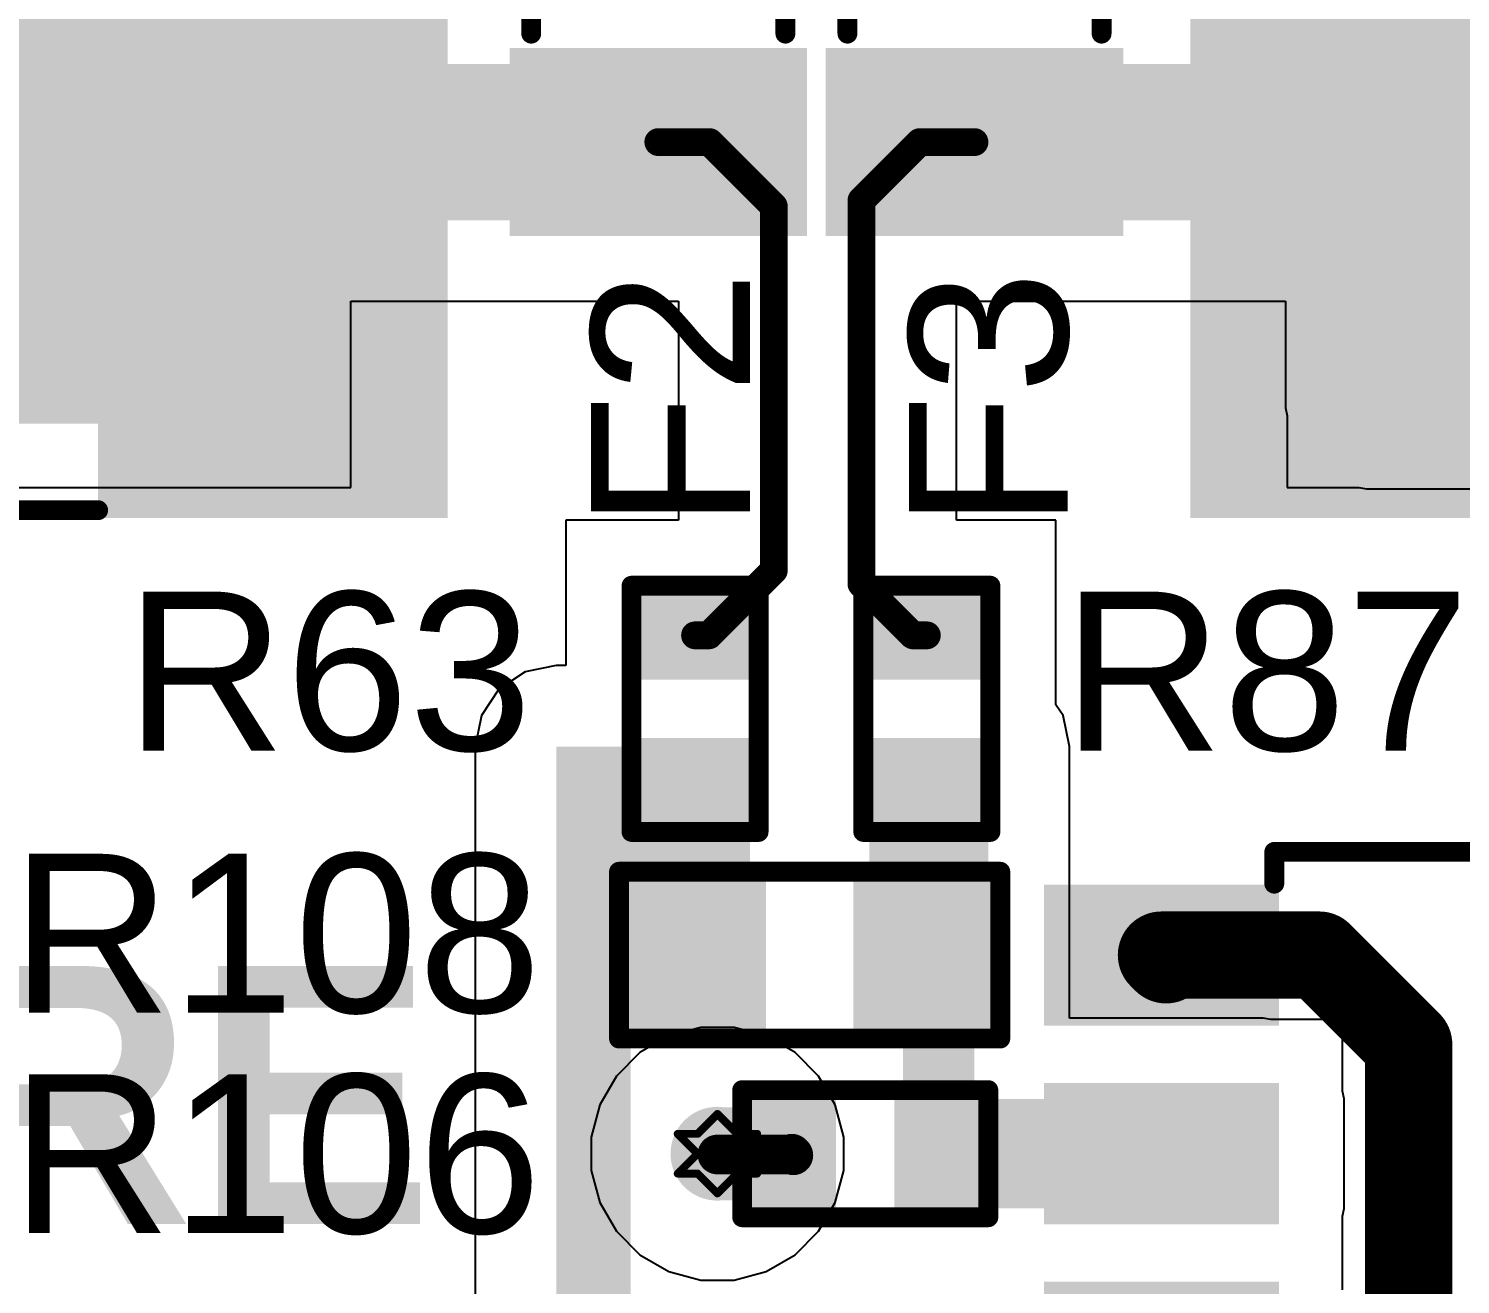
# Model space of a CAD drawing. Header units: inches. Extents: x -3 to 5437, y -3 to 5435.
# Drawn here: x 119.36 to 128.52, y 96.59 to 104.62 of the extents above; entities that cross this region are included whole.
import ezdxf

# ---------------------------------------------------------------- set-up
doc = ezdxf.new("R2010")
doc.units = ezdxf.units.IN
for name, color, linetype in [('Bottom Layer', 5, 'Continuous'), ('Drill Drawing', 1, 'Continuous'), ('GND', 16, 'Continuous'), ('PWR', 76, 'Continuous'), ('Top Layer', 1, 'Continuous'), ('Top Overlay', 2, 'Continuous'), ('Top Paste', 8, 'Continuous'), ('Top Solder', 216, 'Continuous'), ('Via Holes', 16, 'Continuous')]:
    doc.layers.add(name, color=color, linetype=linetype)
doc.styles.add('Arial', font='', dxfattribs={"height": 0.2})
doc.styles.add('Arial_Bold', font='', dxfattribs={"height": 0.2})
doc.styles.get('Arial').set_extended_font_data('Arial')
doc.styles.get('Arial_Bold').set_extended_font_data('Arial', bold=True)

# ---------------------------------------------------------------- blocks, each defined once
blk = doc.blocks.new('SOP_8_103')
at = {"layer": 'Top Layer'}
for points in [[(-3.4, 2.255), (-2.1, 2.255), (-2.1, 1.555), (-3.4, 1.555)], [(2.1, 2.255), (3.4, 2.255), (3.4, 1.555), (2.1, 1.555)], [(-3.4, 0.985), (-2.1, 0.985), (-2.1, 0.285), (-3.4, 0.285)], [(2.1, 0.985), (3.4, 0.985), (3.4, 0.285), (2.1, 0.285)], [(-3.4, -0.285), (-2.1, -0.285), (-2.1, -0.985), (-3.4, -0.985)], [(2.1, -0.285), (3.4, -0.285), (3.4, -0.985), (2.1, -0.985)], [(-3.4, -1.555), (-2.1, -1.555), (-2.1, -2.255), (-3.4, -2.255)], [(2.1, -1.555), (3.4, -1.555), (3.4, -2.255), (2.1, -2.255)]]:
    blk.add_hatch(color=1, dxfattribs=at).paths.add_polyline_path(points)
at = {"layer": 'Top Overlay'}
blk.add_hatch(color=2, dxfattribs=at).paths.add_polyline_path([(-1.9812, 1.4732), (-1.7018, 1.4732), (-1.7018, 2.1336), (-1.9812, 2.1336)])
at = {"layer": 'Top Paste'}
for points in [[(-3.4, 2.255), (-2.1, 2.255), (-2.1, 1.555), (-3.4, 1.555)], [(2.1, 2.255), (3.4, 2.255), (3.4, 1.555), (2.1, 1.555)], [(-3.4, 0.985), (-2.1, 0.985), (-2.1, 0.285), (-3.4, 0.285)], [(2.1, 0.985), (3.4, 0.985), (3.4, 0.285), (2.1, 0.285)], [(-3.4, -0.285), (-2.1, -0.285), (-2.1, -0.985), (-3.4, -0.985)], [(2.1, -0.285), (3.4, -0.285), (3.4, -0.985), (2.1, -0.985)], [(-3.4, -1.555), (-2.1, -1.555), (-2.1, -2.255), (-3.4, -2.255)], [(2.1, -1.555), (3.4, -1.555), (3.4, -2.255), (2.1, -2.255)]]:
    blk.add_hatch(color=8, dxfattribs=at).paths.add_polyline_path(points)
at = {"layer": 'Top Solder'}
for points in [[(-3.5016, 2.3566), (-1.9984, 2.3566), (-1.9984, 1.4534), (-3.5016, 1.4534)], [(1.9984, 2.3566), (3.5016, 2.3566), (3.5016, 1.4534), (1.9984, 1.4534)], [(-3.5016, 1.0866), (-1.9984, 1.0866), (-1.9984, 0.1834), (-3.5016, 0.1834)], [(1.9984, 1.0866), (3.5016, 1.0866), (3.5016, 0.1834), (1.9984, 0.1834)], [(-3.5016, -0.1834), (-1.9984, -0.1834), (-1.9984, -1.0866), (-3.5016, -1.0866)], [(1.9984, -0.1834), (3.5016, -0.1834), (3.5016, -1.0866), (1.9984, -1.0866)], [(-3.5016, -1.4534), (-1.9984, -1.4534), (-1.9984, -2.3566), (-3.5016, -2.3566)], [(1.9984, -1.4534), (3.5016, -1.4534), (3.5016, -2.3566), (1.9984, -2.3566)]]:
    blk.add_hatch(color=216, dxfattribs=at).paths.add_polyline_path(points)
at = {"layer": 'Top Overlay'}
for points in [[(2.0284, 2.5654, 0.127, 0.127, 0), (-2.0356, 2.5654, 0.127, 0.127, 0)], [(-2.0356, 2.5654, 0.127, 0.127, 0), (-2.0356, 2.3622, 0.127, 0.127, 0)], [(2.0284, 2.5654, 0.127, 0.127, 0), (2.0284, 2.3622, 0.127, 0.127, 0)], [(-3.5596, 1.905, 0.127, 0.127, 0), (-3.6866, 2.032, 0.127, 0.127, 0)], [(-3.6866, 2.032, 0.127, 0.127, 0), (-3.6866, 1.778, 0.127, 0.127, 0)], [(-3.5596, 1.905, 0.127, 0.127, 0), (-3.6866, 1.778, 0.127, 0.127, 0)], [(-2.0356, -2.3622, 0.127, 0.127, 0), (-2.0356, -2.5654, 0.127, 0.127, 0)], [(2.0284, -2.3622, 0.127, 0.127, 0), (2.0284, -2.5654, 0.127, 0.127, 0)], [(2.0284, -2.5654, 0.127, 0.127, 0), (-2.0356, -2.5654, 0.127, 0.127, 0)]]:
    blk.add_lwpolyline(points, format="xyseb", dxfattribs=at)
for points in [[(-2.0673, 2.5654, 0.0635, 0.0635, 1), (-2.0038, 2.5654, 0.0635, 0.0635, 1)], [(-2.0673, 2.5654, 0.0635, 0.0635, 1), (-2.0038, 2.5654, 0.0635, 0.0635, 1)], [(1.9967, 2.5654, 0.0635, 0.0635, 1), (2.0602, 2.5654, 0.0635, 0.0635, 1)], [(1.9967, 2.5654, 0.0635, 0.0635, 1), (2.0602, 2.5654, 0.0635, 0.0635, 1)], [(-2.0673, 2.3622, 0.0635, 0.0635, 1), (-2.0038, 2.3622, 0.0635, 0.0635, 1)], [(1.9967, 2.3622, 0.0635, 0.0635, 1), (2.0602, 2.3622, 0.0635, 0.0635, 1)], [(-3.7183, 2.032, 0.0635, 0.0635, 1), (-3.6548, 2.032, 0.0635, 0.0635, 1)], [(-3.7183, 2.032, 0.0635, 0.0635, 1), (-3.6548, 2.032, 0.0635, 0.0635, 1)], [(-3.5913, 1.905, 0.0635, 0.0635, 1), (-3.5278, 1.905, 0.0635, 0.0635, 1)], [(-3.5913, 1.905, 0.0635, 0.0635, 1), (-3.5278, 1.905, 0.0635, 0.0635, 1)], [(-3.7183, 1.778, 0.0635, 0.0635, 1), (-3.6548, 1.778, 0.0635, 0.0635, 1)], [(-3.7183, 1.778, 0.0635, 0.0635, 1), (-3.6548, 1.778, 0.0635, 0.0635, 1)], [(-2.0673, -2.3622, 0.0635, 0.0635, 1), (-2.0038, -2.3622, 0.0635, 0.0635, 1)], [(1.9967, -2.3622, 0.0635, 0.0635, 1), (2.0602, -2.3622, 0.0635, 0.0635, 1)], [(-2.0673, -2.5654, 0.0635, 0.0635, 1), (-2.0038, -2.5654, 0.0635, 0.0635, 1)], [(-2.0673, -2.5654, 0.0635, 0.0635, 1), (-2.0038, -2.5654, 0.0635, 0.0635, 1)], [(1.9967, -2.5654, 0.0635, 0.0635, 1), (2.0602, -2.5654, 0.0635, 0.0635, 1)], [(1.9967, -2.5654, 0.0635, 0.0635, 1), (2.0602, -2.5654, 0.0635, 0.0635, 1)]]:
    blk.add_lwpolyline(points, format="xyseb", close=True, dxfattribs=at)
blk = doc.blocks.new('R___0603_104')
at = {"layer": 'Top Layer'}
for points in [[(-0.381, 0.4445), (-0.381, -0.4445), (-1.143, -0.4445), (-1.143, 0.4445)], [(1.143, 0.4445), (1.143, -0.4445), (0.381, -0.4445), (0.381, 0.4445)]]:
    blk.add_hatch(color=1, dxfattribs=at).paths.add_polyline_path(points)
at = {"layer": 'Top Paste'}
for points in [[(-0.381, 0.4445), (-0.381, -0.4445), (-1.143, -0.4445), (-1.143, 0.4445)], [(1.143, 0.4445), (1.143, -0.4445), (0.381, -0.4445), (0.381, 0.4445)]]:
    blk.add_hatch(color=8, dxfattribs=at).paths.add_polyline_path(points)
at = {"layer": 'Top Solder'}
for points in [[(-0.2794, 0.5461), (-0.2794, -0.5461), (-1.2446, -0.5461), (-1.2446, 0.5461)], [(1.2446, 0.5461), (1.2446, -0.5461), (0.2794, -0.5461), (0.2794, 0.5461)]]:
    blk.add_hatch(color=216, dxfattribs=at).paths.add_polyline_path(points)
at = {"layer": 'Top Overlay'}
for points in [[(-1.2192, 0.5334, 0.127, 0.127, 0), (1.2192, 0.5334, 0.127, 0.127, 0)], [(-1.2192, -0.5334, 0.127, 0.127, 0), (-1.2192, 0.5334, 0.127, 0.127, 0)], [(1.2192, -0.5334, 0.127, 0.127, 0), (1.2192, 0.5334, 0.127, 0.127, 0)], [(-1.2192, -0.5334, 0.127, 0.127, 0), (1.2192, -0.5334, 0.127, 0.127, 0)]]:
    blk.add_lwpolyline(points, format="xyseb", dxfattribs=at)
for points in [[(-1.25095, 0.5334, 0.0635, 0.0635, 1), (-1.18745, 0.5334, 0.0635, 0.0635, 1)], [(-1.25095, 0.5334, 0.0635, 0.0635, 1), (-1.18745, 0.5334, 0.0635, 0.0635, 1)], [(1.18745, 0.5334, 0.0635, 0.0635, 1), (1.25095, 0.5334, 0.0635, 0.0635, 1)], [(1.18745, 0.5334, 0.0635, 0.0635, 1), (1.25095, 0.5334, 0.0635, 0.0635, 1)], [(-1.25095, -0.5334, 0.0635, 0.0635, 1), (-1.18745, -0.5334, 0.0635, 0.0635, 1)], [(-1.25095, -0.5334, 0.0635, 0.0635, 1), (-1.18745, -0.5334, 0.0635, 0.0635, 1)], [(1.18745, -0.5334, 0.0635, 0.0635, 1), (1.25095, -0.5334, 0.0635, 0.0635, 1)], [(1.18745, -0.5334, 0.0635, 0.0635, 1), (1.25095, -0.5334, 0.0635, 0.0635, 1)]]:
    blk.add_lwpolyline(points, format="xyseb", close=True, dxfattribs=at)
blk = doc.blocks.new('R___0402_105')
at = {"layer": 'Top Layer'}
for points in [[(-0.6985, -0.3175), (-0.6985, 0.3175), (-0.2413, 0.3175), (-0.2413, -0.3175)], [(0.2413, -0.3175), (0.2413, 0.3175), (0.6985, 0.3175), (0.6985, -0.3175)]]:
    blk.add_hatch(color=1, dxfattribs=at).paths.add_polyline_path(points)
at = {"layer": 'Top Paste'}
for points in [[(-0.6985, -0.3175), (-0.6985, 0.3175), (-0.2413, 0.3175), (-0.2413, -0.3175)], [(0.2413, -0.3175), (0.2413, 0.3175), (0.6985, 0.3175), (0.6985, -0.3175)]]:
    blk.add_hatch(color=8, dxfattribs=at).paths.add_polyline_path(points)
at = {"layer": 'Top Solder'}
for points in [[(-0.7535, -0.3725), (-0.7535, 0.3725), (-0.1863, 0.3725), (-0.1863, -0.3725)], [(0.1863, -0.3725), (0.1863, 0.3725), (0.7535, 0.3725), (0.7535, -0.3725)]]:
    blk.add_hatch(color=216, dxfattribs=at).paths.add_polyline_path(points)
at = {"layer": 'Top Overlay'}
for points in [[(-0.7874, -0.4064, 0.127, 0.127, 0), (-0.7874, 0.4064, 0.127, 0.127, 0)], [(-0.7874, 0.4064, 0.127, 0.127, 0), (0.7874, 0.4064, 0.127, 0.127, 0)], [(0.7874, -0.4064, 0.127, 0.127, 0), (0.7874, 0.4064, 0.127, 0.127, 0)], [(-0.7874, -0.4064, 0.127, 0.127, 0), (0.7874, -0.4064, 0.127, 0.127, 0)], [(-0.8128, -0.4318, 0.00323, 0.00323, 0), (0.8128, -0.4318, 0.00323, 0.00323, 0)]]:
    blk.add_lwpolyline(points, format="xyseb", dxfattribs=at)
for points in [[(-0.8191, 0.4064, 0.0635, 0.0635, 1), (-0.7556, 0.4064, 0.0635, 0.0635, 1)], [(-0.8191, 0.4064, 0.0635, 0.0635, 1), (-0.7556, 0.4064, 0.0635, 0.0635, 1)], [(0.7556, 0.4064, 0.0635, 0.0635, 1), (0.8191, 0.4064, 0.0635, 0.0635, 1)], [(0.7556, 0.4064, 0.0635, 0.0635, 1), (0.8191, 0.4064, 0.0635, 0.0635, 1)], [(-0.8191, -0.4064, 0.0635, 0.0635, 1), (-0.7556, -0.4064, 0.0635, 0.0635, 1)], [(-0.8191, -0.4064, 0.0635, 0.0635, 1), (-0.7556, -0.4064, 0.0635, 0.0635, 1)], [(0.7556, -0.4064, 0.0635, 0.0635, 1), (0.8191, -0.4064, 0.0635, 0.0635, 1)], [(0.7556, -0.4064, 0.0635, 0.0635, 1), (0.8191, -0.4064, 0.0635, 0.0635, 1)], [(-0.8136, -0.4318, 0.00161, 0.00161, 1), (-0.812, -0.4318, 0.00161, 0.00161, 1)], [(0.812, -0.4318, 0.00161, 0.00161, 1), (0.8136, -0.4318, 0.00161, 0.00161, 1)]]:
    blk.add_lwpolyline(points, format="xyseb", close=True, dxfattribs=at)
blk = doc.blocks.new('R___0402_106')
at = {"layer": 'Top Layer'}
for points in [[(-0.6985, -0.3175), (-0.6985, 0.3175), (-0.2413, 0.3175), (-0.2413, -0.3175)], [(0.2413, -0.3175), (0.2413, 0.3175), (0.6985, 0.3175), (0.6985, -0.3175)]]:
    blk.add_hatch(color=1, dxfattribs=at).paths.add_polyline_path(points)
at = {"layer": 'Top Paste'}
for points in [[(-0.6985, -0.3175), (-0.6985, 0.3175), (-0.2413, 0.3175), (-0.2413, -0.3175)], [(0.2413, -0.3175), (0.2413, 0.3175), (0.6985, 0.3175), (0.6985, -0.3175)]]:
    blk.add_hatch(color=8, dxfattribs=at).paths.add_polyline_path(points)
at = {"layer": 'Top Solder'}
for points in [[(-0.7535, -0.3725), (-0.7535, 0.3725), (-0.1863, 0.3725), (-0.1863, -0.3725)], [(0.1863, -0.3725), (0.1863, 0.3725), (0.7535, 0.3725), (0.7535, -0.3725)]]:
    blk.add_hatch(color=216, dxfattribs=at).paths.add_polyline_path(points)
at = {"layer": 'Top Overlay'}
for points in [[(-0.7874, 0.4064, 0.127, 0.127, 0), (-0.7874, -0.4064, 0.127, 0.127, 0)], [(-0.7874, 0.4064, 0.127, 0.127, 0), (0.7874, 0.4064, 0.127, 0.127, 0)], [(0.7874, 0.4064, 0.127, 0.127, 0), (0.7874, -0.4064, 0.127, 0.127, 0)], [(-0.7874, -0.4064, 0.127, 0.127, 0), (0.7874, -0.4064, 0.127, 0.127, 0)], [(-0.8128, -0.4318, 0.00323, 0.00323, 0), (0.8128, -0.4318, 0.00323, 0.00323, 0)]]:
    blk.add_lwpolyline(points, format="xyseb", dxfattribs=at)
for points in [[(-0.8191, 0.4064, 0.0635, 0.0635, 1), (-0.7556, 0.4064, 0.0635, 0.0635, 1)], [(-0.8191, 0.4064, 0.0635, 0.0635, 1), (-0.7556, 0.4064, 0.0635, 0.0635, 1)], [(0.7556, 0.4064, 0.0635, 0.0635, 1), (0.8191, 0.4064, 0.0635, 0.0635, 1)], [(0.7556, 0.4064, 0.0635, 0.0635, 1), (0.8191, 0.4064, 0.0635, 0.0635, 1)], [(-0.8191, -0.4064, 0.0635, 0.0635, 1), (-0.7556, -0.4064, 0.0635, 0.0635, 1)], [(-0.8191, -0.4064, 0.0635, 0.0635, 1), (-0.7556, -0.4064, 0.0635, 0.0635, 1)], [(0.7556, -0.4064, 0.0635, 0.0635, 1), (0.8191, -0.4064, 0.0635, 0.0635, 1)], [(0.7556, -0.4064, 0.0635, 0.0635, 1), (0.8191, -0.4064, 0.0635, 0.0635, 1)], [(-0.8136, -0.4318, 0.00161, 0.00161, 1), (-0.812, -0.4318, 0.00161, 0.00161, 1)], [(0.812, -0.4318, 0.00161, 0.00161, 1), (0.8136, -0.4318, 0.00161, 0.00161, 1)]]:
    blk.add_lwpolyline(points, format="xyseb", close=True, dxfattribs=at)
blk = doc.blocks.new('R___0402_107')
at = {"layer": 'Top Layer'}
for points in [[(-0.6985, -0.3175), (-0.6985, 0.3175), (-0.2413, 0.3175), (-0.2413, -0.3175)], [(0.2413, -0.3175), (0.2413, 0.3175), (0.6985, 0.3175), (0.6985, -0.3175)]]:
    blk.add_hatch(color=1, dxfattribs=at).paths.add_polyline_path(points)
at = {"layer": 'Top Paste'}
for points in [[(-0.6985, -0.3175), (-0.6985, 0.3175), (-0.2413, 0.3175), (-0.2413, -0.3175)], [(0.2413, -0.3175), (0.2413, 0.3175), (0.6985, 0.3175), (0.6985, -0.3175)]]:
    blk.add_hatch(color=8, dxfattribs=at).paths.add_polyline_path(points)
at = {"layer": 'Top Solder'}
for points in [[(-0.7535, -0.3725), (-0.7535, 0.3725), (-0.1863, 0.3725), (-0.1863, -0.3725)], [(0.1863, -0.3725), (0.1863, 0.3725), (0.7535, 0.3725), (0.7535, -0.3725)]]:
    blk.add_hatch(color=216, dxfattribs=at).paths.add_polyline_path(points)
at = {"layer": 'Top Overlay'}
for points in [[(-0.7874, 0.4064, 0.127, 0.127, 0), (-0.7874, -0.4064, 0.127, 0.127, 0)], [(-0.7874, 0.4064, 0.127, 0.127, 0), (0.7874, 0.4064, 0.127, 0.127, 0)], [(0.7874, 0.4064, 0.127, 0.127, 0), (0.7874, -0.4064, 0.127, 0.127, 0)], [(-0.7874, -0.4064, 0.127, 0.127, 0), (0.7874, -0.4064, 0.127, 0.127, 0)], [(-0.8128, -0.4318, 0.00323, 0.00323, 0), (0.8128, -0.4318, 0.00323, 0.00323, 0)]]:
    blk.add_lwpolyline(points, format="xyseb", dxfattribs=at)
for points in [[(-0.8191, 0.4064, 0.0635, 0.0635, 1), (-0.7556, 0.4064, 0.0635, 0.0635, 1)], [(-0.8191, 0.4064, 0.0635, 0.0635, 1), (-0.7556, 0.4064, 0.0635, 0.0635, 1)], [(0.7556, 0.4064, 0.0635, 0.0635, 1), (0.8191, 0.4064, 0.0635, 0.0635, 1)], [(0.7556, 0.4064, 0.0635, 0.0635, 1), (0.8191, 0.4064, 0.0635, 0.0635, 1)], [(-0.8191, -0.4064, 0.0635, 0.0635, 1), (-0.7556, -0.4064, 0.0635, 0.0635, 1)], [(-0.8191, -0.4064, 0.0635, 0.0635, 1), (-0.7556, -0.4064, 0.0635, 0.0635, 1)], [(0.7556, -0.4064, 0.0635, 0.0635, 1), (0.8191, -0.4064, 0.0635, 0.0635, 1)], [(0.7556, -0.4064, 0.0635, 0.0635, 1), (0.8191, -0.4064, 0.0635, 0.0635, 1)], [(-0.8136, -0.4318, 0.00161, 0.00161, 1), (-0.812, -0.4318, 0.00161, 0.00161, 1)], [(0.812, -0.4318, 0.00161, 0.00161, 1), (0.8136, -0.4318, 0.00161, 0.00161, 1)]]:
    blk.add_lwpolyline(points, format="xyseb", close=True, dxfattribs=at)
blk = doc.blocks.new('F____0805_113')
at = {"layer": 'Top Layer'}
for points in [[(-0.6, -0.85), (-1.6, -0.85), (-1.6, 0.85), (-0.6, 0.85)], [(1.6, -0.85), (0.6, -0.85), (0.6, 0.85), (1.6, 0.85)]]:
    blk.add_hatch(color=1, dxfattribs=at).paths.add_polyline_path(points)
at = {"layer": 'Top Paste'}
for points in [[(-0.6, -0.85), (-1.6, -0.85), (-1.6, 0.85), (-0.6, 0.85)], [(1.6, -0.85), (0.6, -0.85), (0.6, 0.85), (1.6, 0.85)]]:
    blk.add_hatch(color=8, dxfattribs=at).paths.add_polyline_path(points)
at = {"layer": 'Top Solder'}
for points in [[(-0.4984, -0.9516), (-1.7016, -0.9516), (-1.7016, 0.9516), (-0.4984, 0.9516)], [(1.7016, -0.9516), (0.4984, -0.9516), (0.4984, 0.9516), (1.7016, 0.9516)]]:
    blk.add_hatch(color=216, dxfattribs=at).paths.add_polyline_path(points)
at = {"layer": 'Top Overlay'}
for points in [[(-0.4064, 0.8128, 0.127, 0.127, 0), (0.4064, 0.8128, 0.127, 0.127, 0)], [(-0.4064, -0.8128, 0.127, 0.127, 0), (0.4064, -0.8128, 0.127, 0.127, 0)]]:
    blk.add_lwpolyline(points, format="xyseb", dxfattribs=at)
for points in [[(-0.4381, 0.8128, 0.0635, 0.0635, 1), (-0.3746, 0.8128, 0.0635, 0.0635, 1)], [(0.3746, 0.8128, 0.0635, 0.0635, 1), (0.4381, 0.8128, 0.0635, 0.0635, 1)], [(-0.4381, -0.8128, 0.0635, 0.0635, 1), (-0.3746, -0.8128, 0.0635, 0.0635, 1)], [(0.3746, -0.8128, 0.0635, 0.0635, 1), (0.4381, -0.8128, 0.0635, 0.0635, 1)]]:
    blk.add_lwpolyline(points, format="xyseb", close=True, dxfattribs=at)
blk = doc.blocks.new('F____0805_114')
at = {"layer": 'Top Layer'}
for points in [[(-0.6, -0.85), (-1.6, -0.85), (-1.6, 0.85), (-0.6, 0.85)], [(1.6, -0.85), (0.6, -0.85), (0.6, 0.85), (1.6, 0.85)]]:
    blk.add_hatch(color=1, dxfattribs=at).paths.add_polyline_path(points)
at = {"layer": 'Top Paste'}
for points in [[(-0.6, -0.85), (-1.6, -0.85), (-1.6, 0.85), (-0.6, 0.85)], [(1.6, -0.85), (0.6, -0.85), (0.6, 0.85), (1.6, 0.85)]]:
    blk.add_hatch(color=8, dxfattribs=at).paths.add_polyline_path(points)
at = {"layer": 'Top Solder'}
for points in [[(-0.4984, -0.9516), (-1.7016, -0.9516), (-1.7016, 0.9516), (-0.4984, 0.9516)], [(1.7016, -0.9516), (0.4984, -0.9516), (0.4984, 0.9516), (1.7016, 0.9516)]]:
    blk.add_hatch(color=216, dxfattribs=at).paths.add_polyline_path(points)
at = {"layer": 'Top Overlay'}
for points in [[(-0.4064, 0.8128, 0.127, 0.127, 0), (0.4064, 0.8128, 0.127, 0.127, 0)], [(-0.4064, -0.8128, 0.127, 0.127, 0), (0.4064, -0.8128, 0.127, 0.127, 0)]]:
    blk.add_lwpolyline(points, format="xyseb", dxfattribs=at)
for points in [[(-0.4381, 0.8128, 0.0635, 0.0635, 1), (-0.3746, 0.8128, 0.0635, 0.0635, 1)], [(0.3746, 0.8128, 0.0635, 0.0635, 1), (0.4381, 0.8128, 0.0635, 0.0635, 1)], [(-0.4381, -0.8128, 0.0635, 0.0635, 1), (-0.3746, -0.8128, 0.0635, 0.0635, 1)], [(0.3746, -0.8128, 0.0635, 0.0635, 1), (0.4381, -0.8128, 0.0635, 0.0635, 1)]]:
    blk.add_lwpolyline(points, format="xyseb", close=True, dxfattribs=at)
blk = doc.blocks.new('SMB__115')
at = {"layer": 'Top Layer'}
for points in [[(-3.7, -1.2), (-3.7, 1.2), (-0.9, 1.2), (-0.9, -1.2)], [(0.9, -1.2), (0.9, 1.2), (3.7, 1.2), (3.7, -1.2)]]:
    blk.add_hatch(color=1, dxfattribs=at).paths.add_polyline_path(points)
at = {"layer": 'Top Overlay'}
for points in [[(2.5914, 1.2446), (4.8266, 1.2446), (4.8266, 1.905), (2.5914, 1.905)], [(3.7344, -1.651), (4.8266, -1.651), (4.8266, 1.3462), (3.7344, 1.3462)], [(2.5914, -1.905), (4.8266, -1.905), (4.8266, -1.2446), (2.5914, -1.2446)]]:
    blk.add_hatch(color=2, dxfattribs=at).paths.add_polyline_path(points)
at = {"layer": 'Top Paste'}
for points in [[(-3.7, -1.2), (-3.7, 1.2), (-0.9, 1.2), (-0.9, -1.2)], [(0.9, -1.2), (0.9, 1.2), (3.7, 1.2), (3.7, -1.2)]]:
    blk.add_hatch(color=8, dxfattribs=at).paths.add_polyline_path(points)
at = {"layer": 'Top Solder'}
for points in [[(-3.8016, -1.3016), (-3.8016, 1.3016), (-0.7984, 1.3016), (-0.7984, -1.3016)], [(0.7984, -1.3016), (0.7984, 1.3016), (3.8016, 1.3016), (3.8016, -1.3016)]]:
    blk.add_hatch(color=216, dxfattribs=at).paths.add_polyline_path(points)
at = {"layer": 'Top Overlay'}
for points in [[(2.5908, 1.8542, 0.127, 0.127, 0), (-2.2098, 1.8542, 0.127, 0.127, 0)], [(-2.2098, 1.8542, 0.127, 0.127, 0), (-2.2098, 1.397, 0.127, 0.127, 0)], [(-2.2098, -1.397, 0.127, 0.127, 0), (-2.2098, -1.8542, 0.127, 0.127, 0)], [(2.5908, -1.8542, 0.127, 0.127, 0), (-2.2098, -1.8542, 0.127, 0.127, 0)]]:
    blk.add_lwpolyline(points, format="xyseb", dxfattribs=at)
for points in [[(-2.2416, 1.8542, 0.0635, 0.0635, 1), (-2.178, 1.8542, 0.0635, 0.0635, 1)], [(-2.2416, 1.8542, 0.0635, 0.0635, 1), (-2.178, 1.8542, 0.0635, 0.0635, 1)], [(2.5591, 1.8542, 0.0635, 0.0635, 1), (2.6225, 1.8542, 0.0635, 0.0635, 1)], [(-2.2416, 1.397, 0.0635, 0.0635, 1), (-2.178, 1.397, 0.0635, 0.0635, 1)], [(-2.2416, -1.397, 0.0635, 0.0635, 1), (-2.178, -1.397, 0.0635, 0.0635, 1)], [(-2.2416, -1.8542, 0.0635, 0.0635, 1), (-2.178, -1.8542, 0.0635, 0.0635, 1)], [(-2.2416, -1.8542, 0.0635, 0.0635, 1), (-2.178, -1.8542, 0.0635, 0.0635, 1)], [(2.5591, -1.8542, 0.0635, 0.0635, 1), (2.6225, -1.8542, 0.0635, 0.0635, 1)]]:
    blk.add_lwpolyline(points, format="xyseb", close=True, dxfattribs=at)
blk = doc.blocks.new('SMB__116')
at = {"layer": 'Top Layer'}
for points in [[(-3.7, -1.2), (-3.7, 1.2), (-0.9, 1.2), (-0.9, -1.2)], [(0.9, -1.2), (0.9, 1.2), (3.7, 1.2), (3.7, -1.2)]]:
    blk.add_hatch(color=1, dxfattribs=at).paths.add_polyline_path(points)
at = {"layer": 'Top Overlay'}
for points in [[(2.5909, 1.2446), (4.8261, 1.2446), (4.8261, 1.905), (2.5909, 1.905)], [(3.7339, -1.651), (4.8261, -1.651), (4.8261, 1.3462), (3.7339, 1.3462)], [(2.5909, -1.905), (4.8261, -1.905), (4.8261, -1.2446), (2.5909, -1.2446)]]:
    blk.add_hatch(color=2, dxfattribs=at).paths.add_polyline_path(points)
at = {"layer": 'Top Paste'}
for points in [[(-3.7, -1.2), (-3.7, 1.2), (-0.9, 1.2), (-0.9, -1.2)], [(0.9, -1.2), (0.9, 1.2), (3.7, 1.2), (3.7, -1.2)]]:
    blk.add_hatch(color=8, dxfattribs=at).paths.add_polyline_path(points)
at = {"layer": 'Top Solder'}
for points in [[(-3.8016, -1.3016), (-3.8016, 1.3016), (-0.7984, 1.3016), (-0.7984, -1.3016)], [(0.7984, -1.3016), (0.7984, 1.3016), (3.8016, 1.3016), (3.8016, -1.3016)]]:
    blk.add_hatch(color=216, dxfattribs=at).paths.add_polyline_path(points)
at = {"layer": 'Top Overlay'}
for points in [[(-2.2098, 1.8542, 0.127, 0.127, 0), (2.5908, 1.8542, 0.127, 0.127, 0)], [(-2.2098, 1.397, 0.127, 0.127, 0), (-2.2098, 1.8542, 0.127, 0.127, 0)], [(-2.2098, -1.8542, 0.127, 0.127, 0), (-2.2098, -1.397, 0.127, 0.127, 0)], [(-2.2098, -1.8542, 0.127, 0.127, 0), (2.5908, -1.8542, 0.127, 0.127, 0)]]:
    blk.add_lwpolyline(points, format="xyseb", dxfattribs=at)
for points in [[(-2.2416, 1.8542, 0.0635, 0.0635, 1), (-2.178, 1.8542, 0.0635, 0.0635, 1)], [(-2.2416, 1.8542, 0.0635, 0.0635, 1), (-2.178, 1.8542, 0.0635, 0.0635, 1)], [(2.5591, 1.8542, 0.0635, 0.0635, 1), (2.6225, 1.8542, 0.0635, 0.0635, 1)], [(-2.2416, 1.397, 0.0635, 0.0635, 1), (-2.178, 1.397, 0.0635, 0.0635, 1)], [(-2.2416, -1.397, 0.0635, 0.0635, 1), (-2.178, -1.397, 0.0635, 0.0635, 1)], [(-2.2416, -1.8542, 0.0635, 0.0635, 1), (-2.178, -1.8542, 0.0635, 0.0635, 1)], [(-2.2416, -1.8542, 0.0635, 0.0635, 1), (-2.178, -1.8542, 0.0635, 0.0635, 1)], [(2.5591, -1.8542, 0.0635, 0.0635, 1), (2.6225, -1.8542, 0.0635, 0.0635, 1)]]:
    blk.add_lwpolyline(points, format="xyseb", close=True, dxfattribs=at)

msp = doc.modelspace()

# ---------------------------------------------------------------- hatches: boundary and pattern name
at = {"layer": 'Bottom Layer'}
h = msp.add_hatch(color=5, dxfattribs=at)
edge = h.paths.add_edge_path()
edge.add_arc((123.7694, 97.4221), 0.3, 0, 360)
at = {"layer": 'GND'}
h = msp.add_hatch(color=16, dxfattribs=at)
edge = h.paths.add_edge_path()
edge.add_arc((123.7694, 97.4221), 0.3, 0, 360)
at = {"layer": 'PWR'}
h = msp.add_hatch(color=76, dxfattribs=at)
edge = h.paths.add_edge_path()
edge.add_arc((123.7694, 97.4221), 0.3, 0, 360)
at = {"layer": 'Top Layer'}
for points in [[(127.9207, 102.192), (130.7207, 102.192), (130.7207, 104.592), (127.9207, 104.592)], [(119.5176, 103.392), (124.2412, 103.392), (124.2412, 104.392), (119.5176, 104.392)], [(129.2871, 104.392), (124.5635, 104.392), (124.5635, 103.392), (129.2871, 103.392)], [(122.7381, 95.8021), (123.2154, 95.8021), (123.2154, 100.0261), (122.7381, 100.0261)], [(122.8344, 98.2476), (123.9782, 98.2476), (123.9782, 100.0261), (122.8344, 100.0261)], [(124.7402, 98.2476), (125.5022, 98.2476), (125.5022, 100.0261), (124.7402, 100.0261)], [(124.9561, 97.1046), (125.4133, 97.1046), (125.4133, 98.6921), (124.9561, 98.6921)], [(123.7694, 97.1234), (124.4735, 97.1234), (124.4735, 97.7182), (123.7694, 97.7182)], [(124.9561, 97.0721), (127.2594, 97.0721), (127.2594, 97.7721), (124.9561, 97.7721)]]:
    msp.add_hatch(color=1, dxfattribs=at).paths.add_polyline_path(points)
h = msp.add_hatch(color=1, dxfattribs=at)
edge = h.paths.add_edge_path()
edge.add_arc((123.7694, 97.4221), 0.3, 0, 360)
at = {"layer": 'Via Holes'}
h = msp.add_hatch(color=7, dxfattribs=at)
edge = h.paths.add_edge_path()
edge.add_arc((123.7694, 97.4221), 0.15, 0, 360)

# ---------------------------------------------------------------- linework, layer by layer
at = {"layer": 'Bottom Layer'}
for p, q in [((123.4575, 98.175), (123.2733, 98.0686)), ((123.663, 98.2301), (123.4575, 98.175)), ((123.8758, 98.2301), (123.663, 98.2301)), ((124.0813, 98.175), (123.8758, 98.2301)), ((124.2655, 98.0686), (124.0813, 98.175)), ((123.2733, 98.0686), (123.1228, 97.9182)), ((124.416, 97.9182), (124.2655, 98.0686)), ((123.1228, 97.9182), (123.0165, 97.7339)), ((124.5223, 97.7339), (124.416, 97.9182)), ((123.0165, 97.7339), (122.9614, 97.5284)), ((124.5774, 97.5284), (124.5223, 97.7339)), ((122.9614, 97.5284), (122.9614, 97.3157)), ((124.5774, 97.3157), (124.5774, 97.5284)), ((122.9614, 97.3157), (123.0165, 97.1102)), ((124.5223, 97.1102), (124.5774, 97.3157)), ((123.0165, 97.1102), (123.1228, 96.9259)), ((124.416, 96.9259), (124.5223, 97.1102)), ((123.1228, 96.9259), (123.2733, 96.7755)), ((124.2655, 96.7755), (124.416, 96.9259)), ((123.2733, 96.7755), (123.4575, 96.6691)), ((124.0813, 96.6691), (124.2655, 96.7755)), ((123.4575, 96.6691), (123.663, 96.6141)), ((123.663, 96.6141), (123.8758, 96.6141)), ((123.8758, 96.6141), (124.0813, 96.6691))]:
    msp.add_line(p, q, dxfattribs=at)
at = {"layer": 'Drill Drawing'}
for points in [[(123.6424, 97.5491, 0.0508, 0.0508, 0), (123.7694, 97.6761, 0.0508, 0.0508, 0)], [(123.7694, 97.6761, 0.0508, 0.0508, 0), (123.8964, 97.5491, 0.0508, 0.0508, 0)], [(123.5154, 97.5491, 0.0508, 0.0508, 0), (123.6424, 97.4221, 0.0508, 0.0508, 0)], [(123.5154, 97.5491, 0.0508, 0.0508, 0), (123.6424, 97.5491, 0.0508, 0.0508, 0)], [(123.8964, 97.5491, 0.0508, 0.0508, 0), (124.0234, 97.5491, 0.0508, 0.0508, 0)], [(123.8964, 97.4221, 0.0508, 0.0508, 0), (124.0234, 97.5491, 0.0508, 0.0508, 0)], [(123.5154, 97.2951, 0.0508, 0.0508, 0), (123.6424, 97.4221, 0.0508, 0.0508, 0)], [(123.8964, 97.4221, 0.0508, 0.0508, 0), (124.0234, 97.2951, 0.0508, 0.0508, 0)], [(123.5154, 97.2951, 0.0508, 0.0508, 0), (123.6424, 97.2951, 0.0508, 0.0508, 0)], [(123.6424, 97.2951, 0.0508, 0.0508, 0), (123.7694, 97.1681, 0.0508, 0.0508, 0)], [(123.7694, 97.1681, 0.0508, 0.0508, 0), (123.8964, 97.2951, 0.0508, 0.0508, 0)], [(123.8964, 97.2951, 0.0508, 0.0508, 0), (124.0234, 97.2951, 0.0508, 0.0508, 0)]]:
    msp.add_lwpolyline(points, format="xyseb", dxfattribs=at)
for points in [[(123.7567, 97.6761, 0.0254, 0.0254, 1), (123.7821, 97.6761, 0.0254, 0.0254, 1)], [(123.7567, 97.6761, 0.0254, 0.0254, 1), (123.7821, 97.6761, 0.0254, 0.0254, 1)], [(123.5027, 97.5491, 0.0254, 0.0254, 1), (123.5281, 97.5491, 0.0254, 0.0254, 1)], [(123.5027, 97.5491, 0.0254, 0.0254, 1), (123.5281, 97.5491, 0.0254, 0.0254, 1)], [(123.6297, 97.5491, 0.0254, 0.0254, 1), (123.6551, 97.5491, 0.0254, 0.0254, 1)], [(123.6297, 97.5491, 0.0254, 0.0254, 1), (123.6551, 97.5491, 0.0254, 0.0254, 1)], [(123.8837, 97.5491, 0.0254, 0.0254, 1), (123.9091, 97.5491, 0.0254, 0.0254, 1)], [(123.8837, 97.5491, 0.0254, 0.0254, 1), (123.9091, 97.5491, 0.0254, 0.0254, 1)], [(124.0107, 97.5491, 0.0254, 0.0254, 1), (124.0361, 97.5491, 0.0254, 0.0254, 1)], [(124.0107, 97.5491, 0.0254, 0.0254, 1), (124.0361, 97.5491, 0.0254, 0.0254, 1)], [(123.6297, 97.4221, 0.0254, 0.0254, 1), (123.6551, 97.4221, 0.0254, 0.0254, 1)], [(123.6297, 97.4221, 0.0254, 0.0254, 1), (123.6551, 97.4221, 0.0254, 0.0254, 1)], [(123.8837, 97.4221, 0.0254, 0.0254, 1), (123.9091, 97.4221, 0.0254, 0.0254, 1)], [(123.8837, 97.4221, 0.0254, 0.0254, 1), (123.9091, 97.4221, 0.0254, 0.0254, 1)], [(123.5027, 97.2951, 0.0254, 0.0254, 1), (123.5281, 97.2951, 0.0254, 0.0254, 1)], [(123.5027, 97.2951, 0.0254, 0.0254, 1), (123.5281, 97.2951, 0.0254, 0.0254, 1)], [(123.6297, 97.2951, 0.0254, 0.0254, 1), (123.6551, 97.2951, 0.0254, 0.0254, 1)], [(123.6297, 97.2951, 0.0254, 0.0254, 1), (123.6551, 97.2951, 0.0254, 0.0254, 1)], [(123.8837, 97.2951, 0.0254, 0.0254, 1), (123.9091, 97.2951, 0.0254, 0.0254, 1)], [(123.8837, 97.2951, 0.0254, 0.0254, 1), (123.9091, 97.2951, 0.0254, 0.0254, 1)], [(124.0107, 97.2951, 0.0254, 0.0254, 1), (124.0361, 97.2951, 0.0254, 0.0254, 1)], [(124.0107, 97.2951, 0.0254, 0.0254, 1), (124.0361, 97.2951, 0.0254, 0.0254, 1)], [(123.7567, 97.1681, 0.0254, 0.0254, 1), (123.7821, 97.1681, 0.0254, 0.0254, 1)], [(123.7567, 97.1681, 0.0254, 0.0254, 1), (123.7821, 97.1681, 0.0254, 0.0254, 1)]]:
    msp.add_lwpolyline(points, format="xyseb", close=True, dxfattribs=at)
at = {"layer": 'GND'}
for p, q in [((123.4575, 98.175), (123.2733, 98.0686)), ((123.663, 98.2301), (123.4575, 98.175)), ((123.8758, 98.2301), (123.663, 98.2301)), ((124.0813, 98.175), (123.8758, 98.2301)), ((124.2655, 98.0686), (124.0813, 98.175)), ((123.2733, 98.0686), (123.1228, 97.9182)), ((124.416, 97.9182), (124.2655, 98.0686)), ((123.1228, 97.9182), (123.0165, 97.7339)), ((124.5223, 97.7339), (124.416, 97.9182)), ((123.0165, 97.7339), (122.9614, 97.5284)), ((124.5774, 97.5284), (124.5223, 97.7339)), ((122.9614, 97.5284), (122.9614, 97.3157)), ((124.5774, 97.3157), (124.5774, 97.5284)), ((122.9614, 97.3157), (123.0165, 97.1102)), ((124.5223, 97.1102), (124.5774, 97.3157)), ((123.0165, 97.1102), (123.1228, 96.9259)), ((124.416, 96.9259), (124.5223, 97.1102)), ((123.1228, 96.9259), (123.2733, 96.7755)), ((124.2655, 96.7755), (124.416, 96.9259)), ((123.2733, 96.7755), (123.4575, 96.6691)), ((124.0813, 96.6691), (124.2655, 96.7755)), ((123.4575, 96.6691), (123.663, 96.6141)), ((123.663, 96.6141), (123.8758, 96.6141)), ((123.8758, 96.6141), (124.0813, 96.6691))]:
    msp.add_line(p, q, dxfattribs=at)
at = {"layer": 'Top Layer'}
for p, q in [((121.4256, 101.684), (121.4256, 102.874)), ((121.4256, 102.874), (123.5212, 102.874)), ((123.5212, 102.874), (123.5212, 101.4739)), ((125.2991, 101.4739), (125.2991, 102.874)), ((125.2991, 102.874), (127.4028, 102.874)), ((127.4028, 102.874), (127.4028, 102.192)), ((127.4028, 102.192), (127.4127, 102.1419)), ((127.4127, 102.1419), (127.4127, 101.684)), ((117.6096, 101.684), (121.4256, 101.684)), ((127.4127, 101.684), (127.8707, 101.684)), ((127.8707, 101.684), (127.9207, 101.674)), ((127.9207, 101.674), (130.7207, 101.674)), ((123.5212, 101.4739), (122.8006, 101.4739)), ((122.8006, 101.4739), (122.8006, 100.544)), ((125.9342, 101.4739), (125.2991, 101.4739)), ((125.9342, 100.2939), (125.9342, 101.4739)), ((122.5399, 100.5046), (122.3718, 100.3923)), ((122.7381, 100.544), (122.5399, 100.5046)), ((122.8006, 100.544), (122.7381, 100.544)), ((122.3718, 100.3923), (122.2595, 100.2243)), ((125.9807, 100.2243), (125.9342, 100.2939)), ((122.2595, 100.2243), (122.2201, 100.0261)), ((126.0201, 100.0261), (125.9807, 100.2243)), ((122.2201, 100.0261), (122.2201, 95.8021)), ((126.0201, 98.29), (126.0201, 100.0261)), ((127.2594, 98.29), (126.0201, 98.29)), ((127.3094, 98.2801), (127.2594, 98.29)), ((127.7674, 98.2801), (127.3094, 98.2801)), ((127.7674, 97.8221), (127.7674, 98.2801)), ((127.7773, 97.7721), (127.7674, 97.8221)), ((127.7773, 97.0721), (127.7773, 97.7721)), ((127.7674, 97.022), (127.7773, 97.0721)), ((127.7674, 96.5521), (127.7674, 97.022))]:
    msp.add_line(p, q, dxfattribs=at)
for points in [[(123.3912, 103.892, 0.1778, 0.1778, 0), (123.7187, 103.892, 0.1778, 0.1778, 0)], [(123.7187, 103.892, 0.1778, 0.1778, 0), (124.1298, 103.4809, 0.1778, 0.1778, 0)], [(124.6905, 103.519, 0.1778, 0.1778, 0), (125.0635, 103.892, 0.1778, 0.1778, 0)], [(125.0635, 103.892, 0.1778, 0.1778, 0), (125.4135, 103.892, 0.1778, 0.1778, 0)], [(124.1298, 101.1521, 0.1778, 0.1778, 0), (124.1298, 103.4809, 0.1778, 0.1778, 0)], [(124.6905, 101.0666, 0.1778, 0.1778, 0), (124.6905, 103.519, 0.1778, 0.1778, 0)], [(123.715, 100.7373, 0.1778, 0.1778, 0), (124.1298, 101.1521, 0.1778, 0.1778, 0)], [(124.6905, 101.0666, 0.1778, 0.1778, 0), (125.0198, 100.7373, 0.1778, 0.1778, 0)], [(123.6261, 100.7373, 0.1778, 0.1778, 0), (123.715, 100.7373, 0.1778, 0.1778, 0)], [(125.0198, 100.7373, 0.1778, 0.1778, 0), (125.1087, 100.7373, 0.1778, 0.1778, 0)], [(126.6094, 98.6921, 0.5588, 0.5588, 0), (126.6388, 98.6626, 0.5588, 0.5588, 0)], [(126.6094, 98.6921, 0.5588, 0.5588, 0), (127.6183, 98.6921, 0.5588, 0.5588, 0)], [(127.6183, 98.6921, 0.5588, 0.5588, 0), (128.1904, 98.1199, 0.5588, 0.5588, 0)], [(128.1904, 93.1805, 0.5588, 0.5588, 0), (128.1904, 98.1199, 0.5588, 0.5588, 0)], [(123.7694, 97.4171, 0.254, 0.254, 0), (124.24, 97.4171, 0.254, 0.254, 0)], [(124.24, 97.4171, 0.254, 0.254, 0), (124.2449, 97.4221, 0.254, 0.254, 0)], [(124.2449, 97.4221, 0.254, 0.254, 0), (124.2547, 97.4122, 0.254, 0.254, 0)]]:
    msp.add_lwpolyline(points, format="xyseb", dxfattribs=at)
for points in [[(123.3468, 103.892, 0.0889, 0.0889, 1), (123.4357, 103.892, 0.0889, 0.0889, 1)], [(123.6742, 103.892, 0.0889, 0.0889, 1), (123.7631, 103.892, 0.0889, 0.0889, 1)], [(123.6742, 103.892, 0.0889, 0.0889, 1), (123.7631, 103.892, 0.0889, 0.0889, 1)], [(125.019, 103.892, 0.0889, 0.0889, 1), (125.1079, 103.892, 0.0889, 0.0889, 1)], [(125.019, 103.892, 0.0889, 0.0889, 1), (125.1079, 103.892, 0.0889, 0.0889, 1)], [(125.369, 103.892, 0.0889, 0.0889, 1), (125.4579, 103.892, 0.0889, 0.0889, 1)], [(124.0854, 103.4809, 0.0889, 0.0889, 1), (124.1743, 103.4809, 0.0889, 0.0889, 1)], [(124.0854, 103.4809, 0.0889, 0.0889, 1), (124.1743, 103.4809, 0.0889, 0.0889, 1)], [(124.646, 103.519, 0.0889, 0.0889, 1), (124.7349, 103.519, 0.0889, 0.0889, 1)], [(124.646, 103.519, 0.0889, 0.0889, 1), (124.7349, 103.519, 0.0889, 0.0889, 1)], [(124.0854, 101.1521, 0.0889, 0.0889, 1), (124.1743, 101.1521, 0.0889, 0.0889, 1)], [(124.0854, 101.1521, 0.0889, 0.0889, 1), (124.1743, 101.1521, 0.0889, 0.0889, 1)], [(124.646, 101.0666, 0.0889, 0.0889, 1), (124.7349, 101.0666, 0.0889, 0.0889, 1)], [(124.646, 101.0666, 0.0889, 0.0889, 1), (124.7349, 101.0666, 0.0889, 0.0889, 1)], [(123.5816, 100.7373, 0.0889, 0.0889, 1), (123.6705, 100.7373, 0.0889, 0.0889, 1)], [(123.6705, 100.7373, 0.0889, 0.0889, 1), (123.7594, 100.7373, 0.0889, 0.0889, 1)], [(123.6705, 100.7373, 0.0889, 0.0889, 1), (123.7594, 100.7373, 0.0889, 0.0889, 1)], [(124.9753, 100.7373, 0.0889, 0.0889, 1), (125.0642, 100.7373, 0.0889, 0.0889, 1)], [(124.9753, 100.7373, 0.0889, 0.0889, 1), (125.0642, 100.7373, 0.0889, 0.0889, 1)], [(125.0642, 100.7373, 0.0889, 0.0889, 1), (125.1531, 100.7373, 0.0889, 0.0889, 1)], [(126.4697, 98.6921, 0.2794, 0.2794, 1), (126.7491, 98.6921, 0.2794, 0.2794, 1)], [(126.4697, 98.6921, 0.2794, 0.2794, 1), (126.7491, 98.6921, 0.2794, 0.2794, 1)], [(126.4991, 98.6626, 0.2794, 0.2794, 1), (126.7785, 98.6626, 0.2794, 0.2794, 1)], [(127.4786, 98.6921, 0.2794, 0.2794, 1), (127.758, 98.6921, 0.2794, 0.2794, 1)], [(127.4786, 98.6921, 0.2794, 0.2794, 1), (127.758, 98.6921, 0.2794, 0.2794, 1)], [(128.0507, 98.1199, 0.2794, 0.2794, 1), (128.3301, 98.1199, 0.2794, 0.2794, 1)], [(128.0507, 98.1199, 0.2794, 0.2794, 1), (128.3301, 98.1199, 0.2794, 0.2794, 1)], [(123.7059, 97.4171, 0.127, 0.127, 1), (123.8329, 97.4171, 0.127, 0.127, 1)], [(124.1765, 97.4171, 0.127, 0.127, 1), (124.3035, 97.4171, 0.127, 0.127, 1)], [(124.1765, 97.4171, 0.127, 0.127, 1), (124.3035, 97.4171, 0.127, 0.127, 1)], [(124.1814, 97.4221, 0.127, 0.127, 1), (124.3084, 97.4221, 0.127, 0.127, 1)], [(124.1814, 97.4221, 0.127, 0.127, 1), (124.3084, 97.4221, 0.127, 0.127, 1)], [(124.1912, 97.4122, 0.127, 0.127, 1), (124.3182, 97.4122, 0.127, 0.127, 1)]]:
    msp.add_lwpolyline(points, format="xyseb", close=True, dxfattribs=at)

# ---------------------------------------------------------------- block references
for name, p, rotation in [('F____0805_114', (123.3912, 104.992), 90), ('F____0805_113', (125.4135, 104.992), 90), ('SMB__115', (131.6207, 103.392), 180), ('R___0402_107', (123.6261, 100.2674), 90), ('R___0402_106', (125.1087, 100.2674), 90), ('SOP_8_103', (129.3594, 96.7871), 180)]:
    msp.add_blockref(name, p, dxfattribs=dict(rotation=rotation))
for name, p in [('SMB__116', (117.2176, 103.392)), ('R___0603_104', (124.3592, 98.6921)), ('R___0402_105', (124.7148, 97.4221))]:
    msp.add_blockref(name, p)

# ---------------------------------------------------------------- texts
at = {"layer": 'Top Overlay'}
for s, height, rotation, style, p in [('F2', 1.016, 90, 'Arial', (123.9772, 101.414)), ('F3', 1.016, 90, 'Arial', (126.01, 101.414)), ('SOFTWARE', 1.651, 360, 'Arial_Bold', (108.7628, 96.9716))]:
    msp.add_text(s, height=height, rotation=rotation, dxfattribs=dict(at, style=style)).set_placement(p)
at = {"layer": 'Top Overlay', "style": 'Arial'}
for s, p in [('R63', (119.9813, 100.0008)), ('R87', (125.9767, 100.0008)), ('R108', (119.2502, 98.3244)), ('R106', (119.2502, 96.9142))]:
    msp.add_text(s, height=1.016, dxfattribs=at).set_placement(p)

doc.saveas('drawing.dxf')
